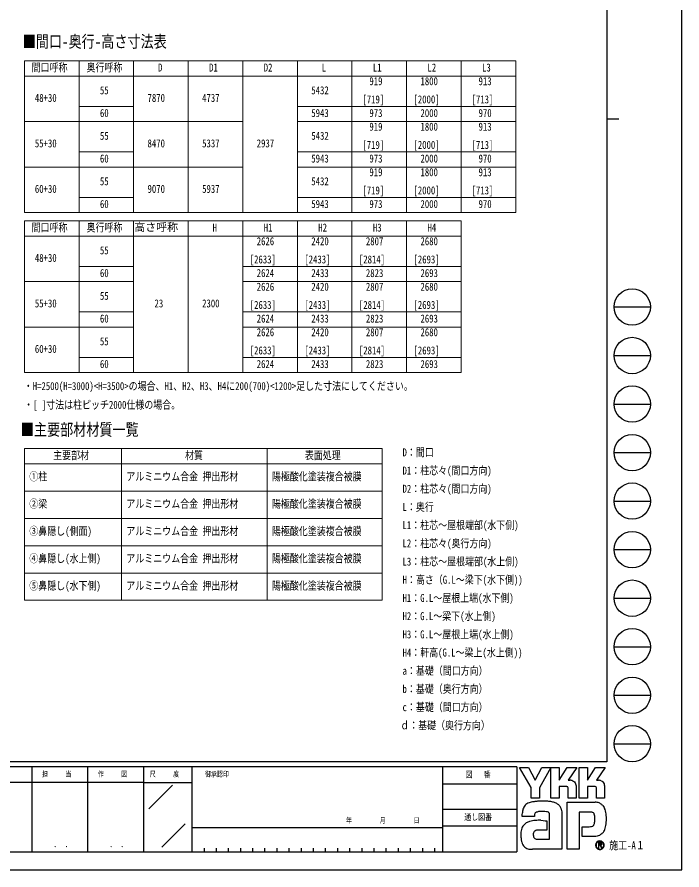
# Model space of a CAD drawing. Units: millimetres, scale not verified. Extents: x -16820 to 16820, y -11880 to 11880.
# Drawn here: x 5858 to 16820, y -11880 to 2180 of the extents above; entities that cross this region are included whole.
import ezdxf
from ezdxf.enums import TextEntityAlignment as Align

# ---------------------------------------------------------------- set-up
doc = ezdxf.new("R2010")
doc.units = ezdxf.units.MM
doc.header["$LTSCALE"] = 50
doc.layers.add('0-1_TABLE1', color=7, linetype='Continuous', lineweight=18)
doc.layers.add('0-2_USER1', color=3, linetype='Continuous')
doc.layers.add('0-7_YKK_ZWAK', color=7, linetype='Continuous')
doc.styles.add('ＭＳ ゴシック', font='')
doc.styles.get('ＭＳ ゴシック').set_extended_font_data('MS Gothic')

msp = doc.modelspace()

# ---------------------------------------------------------------- linework, layer by layer
at = {"layer": '0-1_TABLE1'}
for p, q in [((5980.08, 1457), (14080.08, 1457)), ((5980.08, 1457), (5980.08, -1043)), ((6880.08, 1457), (6880.08, -1043)), ((7780.08, 1457), (7780.08, -1043)), ((8680.08, 1457), (8680.08, -1043)), ((9580.08, 1457), (9580.08, -1043)), ((10480.08, 1457), (10480.08, -1043)), ((11380.08, 1457), (11380.08, -1043)), ((12280.08, 1457), (12280.08, -1043)), ((13180.08, 1457), (13180.08, -1043)), ((14080.08, 1457), (14080.08, -1043)), ((5980.08, 1207), (14080.08, 1207)), ((6880.08, 707), (7780.08, 707)), ((10480.08, 707), (14080.08, 707)), ((5980.08, 457), (9580.08, 457)), ((10480.08, 457), (14080.08, 457)), ((6880.08, -43), (7780.08, -43)), ((10480.08, -43), (14080.08, -43)), ((5980.08, -293), (9580.08, -293)), ((10480.08, -293), (14080.08, -293)), ((6880.08, -793), (7780.08, -793)), ((10480.08, -793), (14080.08, -793)), ((5980.08, -1043), (14080.08, -1043)), ((5980.08, -1181), (13180.08, -1181)), ((5980.08, -1181), (5980.08, -3681)), ((6880.08, -1181), (6880.08, -3681)), ((7780.08, -1181), (7780.08, -3681)), ((8680.08, -1181), (8680.08, -3681)), ((9580.08, -1181), (9580.08, -3681)), ((10480.08, -1181), (10480.08, -3681)), ((11380.08, -1181), (11380.08, -3681)), ((12280.08, -1181), (12280.08, -3681)), ((13180.08, -1181), (13180.08, -3681)), ((5980.08, -1431), (13180.08, -1431)), ((6880.08, -1931), (7780.08, -1931)), ((9580.08, -1931), (13180.08, -1931)), ((5980.08, -2181), (7780.08, -2181)), ((9580.08, -2181), (13180.08, -2181)), ((6880.08, -2681), (7780.08, -2681)), ((9580.08, -2681), (13180.08, -2681)), ((5980.08, -2931), (7780.08, -2931)), ((9580.08, -2931), (13180.08, -2931)), ((6880.08, -3431), (7780.08, -3431)), ((9580.08, -3431), (13180.08, -3431)), ((5980.08, -3681), (13180.08, -3681)), ((5980.08, -4935), (11880.08, -4935)), ((5980.08, -4935), (5980.08, -7435)), ((7580.08, -4935), (7580.08, -7435)), ((9980.08, -4935), (9980.08, -7435)), ((11880.08, -4935), (11880.08, -7435)), ((5980.08, -5185), (11880.08, -5185)), ((5980.08, -5635), (11880.08, -5635)), ((5980.08, -6085), (11880.08, -6085)), ((5980.08, -6535), (11880.08, -6535)), ((5980.08, -6985), (11880.08, -6985)), ((5980.08, -7435), (11880.08, -7435))]:
    msp.add_line(p, q, dxfattribs=at)
at = {"layer": '0-7_YKK_ZWAK'}
for p, q in [((15580.08, 11100), (15580.08, -10100)), ((15580.08, 500), (15780.08, 500)), ((15700.08, -2600), (16300.08, -2600)), ((15700.08, -3400), (16300.08, -3400)), ((15700.08, -4200), (16300.08, -4200)), ((15700.08, -5000), (16300.08, -5000)), ((15700.08, -5800), (16300.08, -5800)), ((15700.08, -6600), (16300.08, -6600)), ((15700.08, -7400), (16300.08, -7400)), ((15700.08, -8200), (16300.08, -8200)), ((15700.08, -9000), (16300.08, -9000)), ((15700.08, -9800), (16300.08, -9800)), ((15580.08, -10100), (-15619.92, -10100)), ((6100.08, -10180), (6100.08, -11580)), ((7020.08, -10180), (7020.08, -11580)), ((7940.08, -10180), (7940.08, -11580)), ((8740.08, -10180), (7940.08, -10180)), ((12870.08, -10180), (8740.08, -10180)), ((8740.08, -10180), (8740.08, -11580)), ((12870.08, -10180), (12870.08, -11580)), ((14100.08, -10180), (12870.08, -10180)), ((14100.08, -10180), (14100.08, -11580)), ((7940.08, -10440), (5180.08, -10440)), ((7940.08, -10440), (8740.08, -10440)), ((8028.42, -10873.16), (8420.15, -10481.43)), ((12870.08, -10460), (14100.08, -10460)), ((12870.08, -10880), (14100.08, -10880)), ((8242.69, -11503.95), (8627.57, -11119.07)), ((8740.08, -11180), (12870.08, -11180)), ((14100.08, -11160), (12870.08, -11160)), ((8940.08, -11520), (8940.08, -11580)), ((9140.08, -11520), (9140.08, -11580)), ((9340.08, -11520), (9340.08, -11580)), ((9540.08, -11520), (9540.08, -11580)), ((9740.08, -11520), (9740.08, -11580)), ((9940.08, -11520), (9940.08, -11580)), ((10140.08, -11520), (10140.08, -11580)), ((10340.08, -11520), (10340.08, -11580)), ((10540.08, -11520), (10540.08, -11580)), ((10740.08, -11520), (10740.08, -11580)), ((10940.08, -11520), (10940.08, -11580)), ((11140.08, -11520), (11140.08, -11580)), ((11340.08, -11520), (11340.08, -11580)), ((11540.08, -11520), (11540.08, -11580)), ((11740.08, -11520), (11740.08, -11580)), ((11940.08, -11520), (11940.08, -11580)), ((12140.08, -11520), (12140.08, -11580)), ((12340.08, -11520), (12340.08, -11580)), ((12540.08, -11520), (12540.08, -11580)), ((12740.08, -11520), (12740.08, -11580)), ((15516.66, -11422.88), (15516.66, -11422.88)), ((5180.08, -11580), (7940.08, -11580)), ((7940.08, -11580), (8740.08, -11580)), ((8740.08, -11580), (12870.08, -11580)), ((12870.08, -11580), (14100.08, -11580)), ((15466.69, -11535.92), (15466.69, -11535.92))]:
    msp.add_line(p, q, dxfattribs=at)
for points in [[(-16820, -11880), (16820, -11880), (16820, 11880), (-16820, 11880)], [(14144.08, -10192), (14291.32, -10192), (14401.89, -10400.4), (14512.16, -10192), (14659.51, -10192), (14470.69, -10527.96), (14470.69, -10696.54), (14336.39, -10696.54), (14336.39, -10523.43)]]:
    msp.add_lwpolyline(points, close=True, dxfattribs=at)
for points in [[(7940.08, -10180), (5180.08, -10180), (5180.08, -11580)], [(14922.19, -10506.44), (14795.08, -10506.44), (14795.08, -10696.39), (14659.66, -10696.39), (14659.66, -10192), (14795.08, -10192), (14795.08, -10398.34), (14928.28, -10192), (15087.35, -10192), (14944.64, -10400.85), (14949.7, -10400.85), (14955.28, -10400.85), (14961.01, -10400.85), (14966.53, -10400.85), (14971.46, -10400.85), (14975.44, -10400.85), (14978.1, -10400.85), (14979.07, -10400.85)], [(15390.05, -10506.44), (15263.08, -10506.44), (15263.08, -10696.54), (15127.58, -10696.54), (15127.58, -10192), (15263.08, -10192), (15263.08, -10398.34), (15396.13, -10192), (15555.21, -10192), (15412.49, -10400.85), (15417.6, -10400.85), (15423.21, -10400.85), (15428.95, -10400.85), (15434.45, -10400.85), (15439.37, -10400.85), (15443.32, -10400.85), (15445.97, -10400.85), (15446.93, -10400.85)], [(15018.02, -10408.85), (15034.2, -10418.09), (15047.89, -10430.13), (15058.9, -10444.47), (15067.02, -10460.6), (15072.04, -10477.99), (15073.77, -10496.14), (15073.77, -10696.87), (14941.64, -10696.87), (14941.64, -10525.64)], [(15485.93, -10408.85), (15502.15, -10418.09), (15515.9, -10430.13), (15526.96, -10444.47), (15535.13, -10460.6), (15540.19, -10477.99), (15541.92, -10496.14), (15541.92, -10696.54), (15409.5, -10696.54), (15409.5, -10525.64)], [(15315.48, -10926.03), (15124.78, -10926.03), (15124.78, -11540), (14924.92, -11540), (14924.92, -10763.17), (15389.41, -10763.17)], [(15514.85, -10818.05), (15527.89, -10834.5), (15537.65, -10850.44), (15544.46, -10864.86)], [(14419.18, -10929.25), (14409.89, -10934.48), (14402.64, -10940.87), (14397.15, -10948.33), (14393.17, -10956.78), (14390.42, -10966.12), (14388.64, -10976.28), (14387.56, -10987.16), (14386.92, -10998.67), (14186.98, -10999.16), (14187.56, -10971.81), (14188.67, -10941.09)], [(14830.83, -10876.66), (14836.51, -10899.61), (14839.72, -10924.17), (14840.74, -10950.34), (14840.74, -11540), (14358.21, -11540)], [(14495.79, -11062.11), (14533.63, -11064.61), (14563.38, -11067.94), (14582.84, -11071.07), (14589.82, -11072.93), (14589.82, -11225.89), (14567.69, -11223.56), (14543.42, -11222.24), (14518.59, -11221.73), (14494.75, -11221.81), (14473.47, -11222.25), (14456.33, -11222.84), (14444.9, -11223.35), (14440.74, -11223.57), (14423.45, -11226.73), (14408.54, -11231.68), (14396.01, -11238.45), (14385.87, -11247.08), (14378.11, -11257.59), (14372.73, -11270.02), (14369.74, -11284.4), (14369.14, -11300.76), (14371.05, -11318.75), (14374.87, -11333.63), (14380.37, -11345.67), (14387.31, -11355.16), (14395.44, -11362.38), (14404.54, -11367.62), (14414.35, -11371.16), (14424.64, -11373.29), (14637.05, -11373.29), (14637.05, -10980.3), (14637.11, -10972.5), (14636.7, -10964.89), (14635.71, -10957.55), (14634, -10950.58), (14631.45, -10944.1), (14627.94, -10938.19), (14623.35, -10932.95), (14617.55, -10928.5)], [(14617.55, -10928.5), (14605.09, -10923.61), (14585.18, -10919.46), (14559.76, -10916.41), (14530.83, -10914.78), (14500.33, -10914.91), (14470.25, -10917.14)], [(15383.31, -11043.99), (15383.06, -11018.53), (15381.84, -10995.59), (15378.97, -10975.45), (15373.75, -10958.37)], [(15498.25, -11283.89), (15479.8, -11298.23), (15460.58, -11309.5), (15440.73, -11317.92), (15420.4, -11323.68), (15399.74, -11326.98), (15378.88, -11328.04), (15173.44, -11328.04), (15173.44, -11166.65), (15289.29, -11166.65), (15310.65, -11166.35), (15329.43, -11164.54), (15345.54, -11159.81)], [(15498.42, -11450.39), (15498.33, -11448.04), (15498.03, -11445.79), (15497.55, -11443.62), (15496.87, -11441.55), (15496.01, -11439.59), (15494.96, -11437.75), (15493.73, -11436.03), (15492.32, -11434.45), (15490.47, -11432.81), (15488.41, -11431.38), (15486.16, -11430.17), (15483.73, -11429.17), (15481.11, -11428.39), (15478.33, -11427.83), (15475.4, -11427.49), (15472.31, -11427.37), (15441.99, -11427.37), (15441.99, -11516.56), (15451.16, -11516.56), (15451.16, -11436.47), (15472.31, -11436.47), (15474.49, -11436.54), (15476.55, -11436.75), (15478.47, -11437.11), (15480.25, -11437.6), (15481.89, -11438.22), (15483.37, -11438.98), (15484.7, -11439.87), (15485.86, -11440.89)], [(15489.44, -11450.39), (15488.88, -11454.67), (15487.35, -11458.05), (15485.05, -11460.63), (15482.18, -11462.5), (15478.97, -11463.78), (15475.62, -11464.56), (15472.33, -11464.96), (15469.31, -11465.06), (15461.38, -11465.06), (15465.38, -11471.88), (15491.57, -11516.86), (15502.06, -11516.86), (15476.8, -11473.56), (15479.17, -11473.09), (15481.42, -11472.5), (15483.56, -11471.78), (15485.58, -11470.93), (15487.47, -11469.96), (15489.23, -11468.86), (15490.85, -11467.64), (15492.32, -11466.3)]]:
    msp.add_lwpolyline(points, dxfattribs=at)
for centre in [(16000.08, -2600), (16000.08, -3400), (16000.08, -4200), (16000.08, -5000), (16000.08, -5800), (16000.08, -6600), (16000.08, -7400), (16000.08, -8200), (16000.08, -9000), (16000.08, -9800)]:
    msp.add_circle(centre, 300, dxfattribs=at)
for centre, radius, start, end in [((14979.26, -10500.76), 99.91, 78.26798, 90.11215), ((14980.7, -10493.48), 92.5, 66.19963, 78.22058), ((15447.12, -10500.93), 100.09, 78.27851, 90.10826), ((15448.5, -10493.92), 92.94, 66.2483, 78.23226), ((14922.9, -10525.17), 18.75, 358.57817, 92.1683), ((15390.84, -10525.08), 18.66, 358.29941, 92.43455), ((14339.75, -10911.36), 144.29, 138.03852, 152.12015), ((14339.73, -10912.03), 144.73, 122.60463, 137.83438), ((14358.86, -10942.98), 181.11, 108.37421, 122.42809), ((14389.17, -11050.77), 293, 100.93159, 107.35499), ((14488.21, -11531.27), 783.59, 97.86054, 101.37938), ((14534.71, -11854.32), 1109.97, 94.90201, 97.9576), ((14537.88, -11880.18), 1136.01, 91.6169, 94.94971), ((14533.48, -11696.24), 952.01, 87.51794, 91.66439), ((14545.84, -11431.1), 686.59, 81.92631, 87.59083), ((14582.35, -11180.92), 433.76, 73.67137, 82.05943), ((14636.5, -10999.67), 244.6, 60.60528, 73.9085), ((14658.67, -10955.46), 195.21, 52.17347, 59.90542), ((14678.5, -10929.79), 162.78, 43.55042, 52.14561), ((14689.43, -10919.23), 147.59, 34.48659, 43.50182), ((15381.82, -10976.85), 213.82, 78.73198, 87.96551), ((15388.09, -10944.79), 181.15, 69.03034, 78.69541), ((15393.93, -10929.2), 164.51, 59.39484, 68.9885), ((15396.64, -10924.46), 159.04, 50.3012, 59.3616), ((15395.65, -10925.57), 160.53, 42.05209, 50.28551), ((14551.22, -10961.83), 363.14, 171.55622, 176.72493), ((14428.16, -10943.47), 238.72, 163.48385, 171.57982), ((14366.42, -10925.15), 174.32, 152.2125, 163.4865), ((14471.96, -11054.52), 135.93, 102.4979, 112.84632), ((14498.26, -11167.97), 252.4, 96.37207, 102.75341), ((14689.5, -10919.01), 147.4, 25.58915, 34.43128), ((14676.39, -10925.15), 161.88, 17.43089, 25.54591), ((15316.57, -11024.04), 98.02, 77.94572, 90.63794), ((15325.08, -10984.07), 57.15, 60.20991, 77.92418), ((15330.61, -10973.68), 45.39, 39.8078, 59.75378), ((15322.85, -10979.62), 55.15, 22.65544, 39.38165), ((15316.37, -10971.25), 251.69, 14.76267, 25.00486), ((15162.01, -11013.32), 411.68, 7.9139, 14.95041), ((15007.83, -11035.74), 567.48, 2.54376, 8.01251), ((14343.5, -11258.05), 178.07, 120.60724, 130.53081), ((14362.46, -11290.29), 215.47, 112.58838, 120.58162), ((14387.97, -11351.6), 281.87, 106.61303, 112.59024), ((14428.1, -11486.45), 422.57, 99.87193, 106.59825), ((14450.58, -11613.09), 551.18, 94.78469, 99.91711), ((14461.52, -11739.08), 677.65, 90.80099, 94.81812), ((14463.18, -11832.9), 771.48, 87.57779, 90.82714), ((15169.99, -11067.03), 212.44, 347.14308, 355.40008), ((14928.81, -11046.31), 454.5, 355.2339, 0.29193), ((14944.68, -11042.01), 630.7, 352.8937, 357.82206), ((14919.45, -11040.38), 655.97, 357.76419, 2.60674), ((14435.93, -11282.78), 272.02, 164.97537, 174.56739), ((14369.83, -11265.16), 203.61, 153.89178, 164.94341), ((14339.71, -11250.68), 170.2, 142.04688, 153.80771), ((14333.9, -11246.51), 163.05, 130.60221, 141.94427), ((15326.88, -11117.71), 46.05, 293.91672, 314.09376), ((15320.6, -11112.17), 54.4, 314.78099, 333.92928), ((15280.2, -11092.55), 99.31, 334.00676, 347.34989), ((15341.65, -11113.15), 231.89, 318.67367, 325.29112), ((15401.44, -11157.7), 157.39, 326.23251, 339.61931), ((15253.62, -11100.47), 315.9, 339.22498, 347.31457), ((15076.6, -11059.17), 497.67, 347.15166, 352.97565), ((14552.53, -11293.95), 389.16, 174.55588, 182.47272), ((14769.99, -11290.53), 606.59, 181.90948, 187.89042), ((14514.77, -11326.42), 348.86, 187.80471, 196.36971), ((15364.91, -11133.55), 200.95, 311.57033, 318.66243), ((14380.02, -11366.23), 208.35, 196.3102, 208.20993), ((14321.34, -11397.46), 141.88, 208.29777, 223.35561), ((14308.1, -11409.1), 124.27, 223.64205, 239.63663), ((14319.09, -11389.12), 147.06, 239.8785, 253.65355), ((15466.38, -11472.84), 70.14, 179.86065, 225.14399), ((15466.81, -11472.76), 70.56, 90.09157, 179.92363), ((15466.36, -11472.53), 62.75, 134.8007, 180.12175), ((15466.11, -11472.93), 62.49, 179.75513, 225.29722), ((15466.71, -11472.84), 70.37, 224.94536, 269.98445), ((15466.55, -11472.18), 62.62, 89.86602, 135.149), ((15466.57, -11473.5), 62.42, 224.62822, 270.10973), ((15466.82, -11472.65), 63.1, 45.03108, 90.11509), ((15466.59, -11472.56), 63.35, 270.09072, 359.90926), ((15466.8, -11472.62), 70.43, 44.93442, 90.08536), ((15466.71, -11472.5), 70.72, 269.98802, 314.93777), ((15476.03, -11450.01), 13.41, 358.3894, 42.86139), ((15476.3, -11451.03), 22.14, 316.37674, 1.6565), ((15466.86, -11472.67), 63.09, 0.00643, 45.07115), ((15467.36, -11472.41), 69.88, 359.78949, 45.13288), ((15467.19, -11472.95), 70.06, 314.92572, 0.23508), ((14339.2, -11320.03), 219.02, 253.69102, 263.74909), ((14356.23, -11168.39), 371.62, 263.68487, 270.30455)]:
    msp.add_arc(centre, radius, start, end, dxfattribs=at)

# ---------------------------------------------------------------- texts
at = {"layer": '0-1_TABLE1', "style": 'ＭＳ ゴシック', "width": 0.8}
for s, p in [('間口呼称', (6098.88, 1242)), ('奥行呼称', (7003.68, 1242)), ('D', (8182.08, 1242)), ('D1', (9024.48, 1242)), ('D2', (9924.48, 1242)), ('L', (10882.08, 1242)), ('L1', (11724.48, 1242)), ('L2', (12624.48, 1242)), ('L3', (13524.48, 1242)), ('919', (11666.88, 1017)), ('1800', (12509.28, 1017)), ('913', (13466.88, 1017)), ('55', (7224.48, 867)), ('5432', (10709.28, 867)), ('48+30', (6151.68, 742)), ('7870', (8009.28, 742)), ('4737', (8909.28, 742)), ('[719]', (11551.68, 717)), ('[2000]', (12394.08, 717)), ('[713]', (13351.68, 717)), ('60', (7224.48, 492)), ('5943', (10709.28, 492)), ('973', (11666.88, 492)), ('2000', (12509.28, 492)), ('970', (13466.88, 492)), ('919', (11666.88, 267)), ('1800', (12509.28, 267)), ('913', (13466.88, 267)), ('55', (7224.48, 117)), ('5432', (10709.28, 117)), ('55+30', (6151.68, -8)), ('8470', (8009.28, -8)), ('5337', (8909.28, -8)), ('2937', (9809.28, -8)), ('[719]', (11551.68, -33)), ('[2000]', (12394.08, -33)), ('[713]', (13351.68, -33)), ('60', (7224.48, -258)), ('5943', (10709.28, -258)), ('973', (11666.88, -258)), ('2000', (12509.28, -258)), ('970', (13466.88, -258)), ('919', (11666.88, -483)), ('1800', (12509.28, -483)), ('913', (13466.88, -483)), ('55', (7224.48, -633)), ('5432', (10709.28, -633)), ('60+30', (6151.68, -758)), ('9070', (8009.28, -758)), ('5937', (8909.28, -758)), ('[719]', (11551.68, -783)), ('[2000]', (12394.08, -783)), ('[713]', (13351.68, -783)), ('60', (7224.48, -1008)), ('5943', (10709.28, -1008)), ('973', (11666.88, -1008)), ('2000', (12509.28, -1008)), ('970', (13466.88, -1008)), ('間口呼称', (6098.88, -1396)), ('奥行呼称', (7003.68, -1396)), ('H', (9082.08, -1396)), ('H1', (9924.48, -1396)), ('H2', (10824.48, -1396)), ('H3', (11724.48, -1396)), ('H4', (12624.48, -1396)), ('2626', (9809.28, -1621)), ('2420', (10709.28, -1621)), ('2807', (11609.28, -1621)), ('2680', (12509.28, -1621)), ('55', (7224.48, -1771)), ('48+30', (6151.68, -1896)), ('[2633]', (9694.08, -1921)), ('[2433]', (10594.08, -1921)), ('[2814]', (11494.08, -1921)), ('[2693]', (12394.08, -1921)), ('60', (7224.48, -2146)), ('2624', (9809.28, -2146)), ('2433', (10709.28, -2146)), ('2823', (11609.28, -2146)), ('2693', (12509.28, -2146)), ('2626', (9809.28, -2371)), ('2420', (10709.28, -2371)), ('2807', (11609.28, -2371)), ('2680', (12509.28, -2371)), ('55', (7224.48, -2521)), ('55+30', (6151.68, -2646)), ('23', (8124.48, -2646)), ('2300', (8909.28, -2646)), ('[2633]', (9694.08, -2671)), ('[2433]', (10594.08, -2671)), ('[2814]', (11494.08, -2671)), ('[2693]', (12394.08, -2671)), ('60', (7224.48, -2896)), ('2624', (9809.28, -2896)), ('2433', (10709.28, -2896)), ('2823', (11609.28, -2896)), ('2693', (12509.28, -2896)), ('2626', (9809.28, -3121)), ('2420', (10709.28, -3121)), ('2807', (11609.28, -3121)), ('2680', (12509.28, -3121)), ('60+30', (6151.68, -3396)), ('55', (7224.48, -3271)), ('[2633]', (9694.08, -3421)), ('[2433]', (10594.08, -3421)), ('[2814]', (11494.08, -3421)), ('[2693]', (12394.08, -3421)), ('60', (7224.48, -3646)), ('2624', (9809.28, -3646)), ('2433', (10709.28, -3646)), ('2823', (11609.28, -3646)), ('2693', (12509.28, -3646)), ('主要部材', (6453.68, -5150)), ('材質', (8626.48, -5150)), ('表面処理', (10603.68, -5150)), ('①柱', (6060.08, -5500)), ('アルミニウム合金 押出形材', (7660.08, -5500)), ('陽極酸化塗装複合被膜', (10060.08, -5500)), ('②梁', (6060.08, -5950)), ('アルミニウム合金 押出形材', (7660.08, -5950)), ('陽極酸化塗装複合被膜', (10060.08, -5950)), ('③鼻隠し(側面)', (6060.08, -6400)), ('アルミニウム合金 押出形材', (7660.08, -6400)), ('陽極酸化塗装複合被膜', (10060.08, -6400)), ('④鼻隠し(水上側)', (6060.08, -6850)), ('アルミニウム合金 押出形材', (7660.08, -6850)), ('陽極酸化塗装複合被膜', (10060.08, -6850)), ('⑤鼻隠し(水下側)', (6060.08, -7300)), ('アルミニウム合金 押出形材', (7660.08, -7300)), ('陽極酸化塗装複合被膜', (10060.08, -7300))]:
    msp.add_text(s, height=132, dxfattribs=at).set_placement(p, align=Align.BOTTOM_LEFT)
at = {"layer": '0-1_TABLE1', "style": 'ＭＳ ゴシック'}
msp.add_text('高さ呼称', height=132, dxfattribs=at).set_placement((7791.5, -1390.06), align=Align.BOTTOM_LEFT)
at = {"layer": '0-2_USER1', "style": 'ＭＳ ゴシック', "width": 0.8}
for s, height, p in [('■間口-奥行-高さ寸法表', 197.9, (5951.28, 1618.09)), ('・H=2500(H=3000)<H=3500>の場合、H1、H2、H3、H4に200(700)<1200>足した寸法にしてください。', 132, (5969.24, -4009.1)), ('・[ ]寸法は柱ピッチ2000仕様の場合。', 132, (5974.78, -4317.73)), ('■主要部材材質一覧', 197.9, (5920.5, -4778.67)), ('D：間口', 132, (12213.21, -5101.91)), ('D1：柱芯々(間口方向)', 132, (12213.21, -5401.91)), ('D2：柱芯々(間口方向)', 132, (12213.21, -5701.91)), ('L：奥行', 132, (12213.21, -6001.91)), ('L1：柱芯～屋根端部(水下側)', 132, (12213.21, -6301.91)), ('L2：柱芯々(奥行方向)', 132, (12213.21, -6601.91)), ('L3：柱芯～屋根端部(水上側)', 132, (12213.21, -6901.91)), ('H：高さ（G.L～梁下(水下側))', 132, (12213.21, -7201.91)), ('H1：G.L～屋根上端(水下側)', 132, (12213.21, -7501.91)), ('H2：G.L～梁下(水上側)', 132, (12213.21, -7801.91)), ('H3：G.L～屋根上端(水上側)', 132, (12213.21, -8101.91)), ('H4：軒高(G.L～梁上(水上側))', 132, (12213.21, -8401.91)), ('a：基礎（間口方向）', 132, (12213.21, -8701.91)), ('b：基礎（奥行方向）', 132, (12213.21, -9001.91)), ('c：基礎（間口方向）', 132, (12213.21, -9301.91)), ('ｄ：基礎（奥行方向）', 132, (12174.81, -9601.91))]:
    msp.add_text(s, height=height, dxfattribs=at).set_placement(p, align=Align.BOTTOM_LEFT)
at = {"layer": '0-7_YKK_ZWAK', "style": 'ＭＳ ゴシック', "width": 0.8}
for s, height, p in [('担     当', 87.98, (6268.88, -10370)), ('作     図', 87.98, (7188.88, -10370)), ('尺     度', 87.98, (8045.68, -10370)), ('御承認印', 87.98, (8956.55, -10370)), ('図\u3000 番', 102.6, (13253.61, -10390)), ('通し図番', 102.6, (13231.21, -11090)), ('年        月        日', 87.98, (11279.63, -11132.86)), ('． ．', 103.7, (6460, -11537.41)), ('． ．', 103.7, (7380, -11537.41)), ('施工-A１', 132, (15620.08, -11580))]:
    msp.add_text(s, height=height, dxfattribs=at).set_placement(p, align=Align.BOTTOM_LEFT)

doc.saveas('drawing.dxf')
